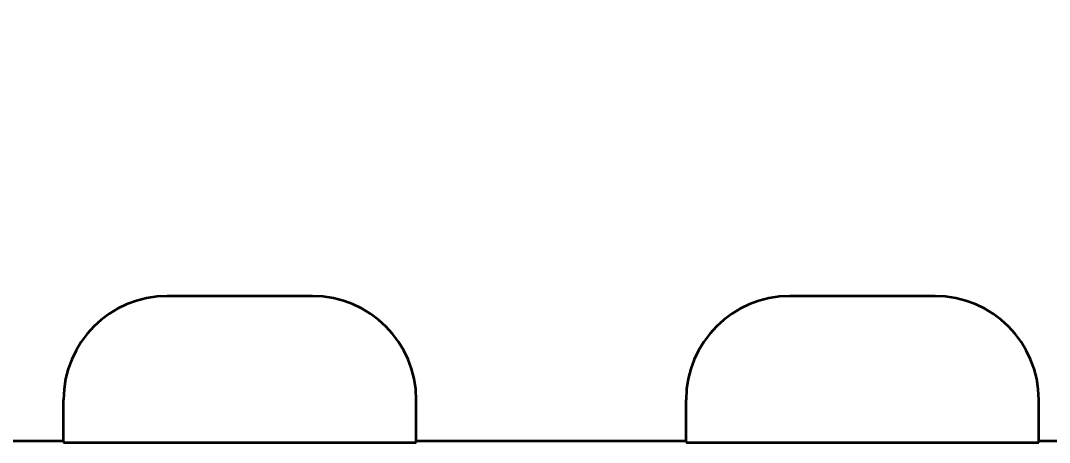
# Model space of a CAD drawing. Header units: millimetres. Extents: x 5 to 1651, y 545 to 1674.
# Drawn here: x 398.15 to 447.73, y 910.99 to 931.31 of the extents above; entities that cross this region are included whole.
import ezdxf

# ---------------------------------------------------------------- set-up
doc = ezdxf.new("R2010")
doc.units = ezdxf.units.MM
doc.layers.add('10', color=7, linetype='Continuous', true_color=0xffffff)
doc.layers.add('dim', color=82, linetype='Continuous', lineweight=9)
doc.dimstyles.get("Standard").update_dxf_attribs({"dimscale": 5, "dimtxt": 0.18, "dimasz": 0.18, "dimexe": 0.18, "dimexo": 0.0625, "dimgap": 0.09, "dimtad": 0, "dimtih": 1, "dimtoh": 1, "dimzin": 0, "dimdsep": 46, "dimtxsty": 'Standard', "dimcen": 0.09, "dimadec": 0, "dimazin": 0, "dimtfac": 1, "dimtofl": 0, "dimtmove": 0, "dimatfit": 3, "dimfxl": 0, "dimtolj": 1, "dimtzin": 0, "dimarcsym": 0})

# ---------------------------------------------------------------- blocks, each defined once
blk = doc.blocks.new('*D6')
at = {"layer": 'Defpoints', "color": 0, "lineweight": 18, "transparency": 16777216}
for p in [(660.753, 1040.18), (160.753, 918.998), (660.753, 916.821)]:
    blk.add_point(p, dxfattribs=at)
at = {"layer": 'dim', "color": 0, "lineweight": -2, "transparency": 16777216}
for p, q in [((160.753, 921.496), (160.753, 1042.678)), ((660.753, 919.319), (660.753, 1042.678)), ((170.753, 1040.18), (365.963, 1040.18)), ((650.753, 1040.18), (455.543, 1040.18))]:
    blk.add_line(p, q, dxfattribs=at)
at = {"layer": 'dim', "color": 0, "lineweight": 18, "transparency": 16777216}
for points in [[(170.753, 1041.846), (170.753, 1038.513), (160.753, 1040.18)], [(650.753, 1041.846), (650.753, 1038.513), (660.753, 1040.18)]]:
    blk.add_solid(points, dxfattribs=at)
at = {"layer": 'dim', "color": 0, "lineweight": 18, "transparency": 16777216, "insert": (410.753, 1040.18), "char_height": 12.5, "attachment_point": 5}
blk.add_mtext('\\A1;500.00{\\H7.5;\\S-0.10^ -0.15;}', dxfattribs=at)

msp = doc.modelspace()

# ---------------------------------------------------------------- linework, layer by layer
at = {"layer": '10', "color": 7, "linetype": 'Continuous', "lineweight": 35}
for p, q in [((412.215, 918.039), (405.215, 918.039)), ((442.215, 918.039), (435.215, 918.039)), ((400.215, 911.042), (400.215, 913.039)), ((417.215, 911.042), (417.215, 913.039)), ((430.215, 911.042), (430.215, 913.039)), ((447.215, 911.042), (447.215, 913.039)), ((400.215, 911.042), (387.215, 911.042)), ((400.215, 911.042), (400.215, 910.99)), ((400.215, 910.99), (417.215, 910.99)), ((417.215, 910.99), (417.215, 911.042)), ((430.215, 911.042), (417.215, 911.042)), ((430.215, 911.042), (430.215, 910.99)), ((430.215, 910.99), (447.215, 910.99)), ((447.215, 910.99), (447.215, 911.042)), ((460.215, 911.042), (447.215, 911.042))]:
    msp.add_line(p, q, dxfattribs=at)
for centre, start, end in [((405.215, 913.039), 90, 180), ((412.215, 913.039), 0, 90), ((435.215, 913.039), 90, 180), ((442.215, 913.039), 0, 90)]:
    msp.add_arc(centre, 5, start, end, dxfattribs=at)

# ---------------------------------------------------------------- dimensions: what is measured, and where the dimension line sits
at = {"layer": 'dim', "lineweight": 18}
dim = msp.add_linear_dim(base=(660.753, 1040.18), p1=(160.753, 918.998), p2=(660.753, 916.821), dimstyle='Standard', override={"dimtxt": 2.5, "dimasz": 2, "dimexe": 0.49975, "dimexo": 0.49975, "dimgap": 0.49975, "dimtol": 1, "dimlim": 0, "dimtp": -0.1, "dimtm": 0.15, "dimtfac": 0.6, "dimtdec": 2, "dimtolj": 1}, dxfattribs=at)
dim.commit()
dim.dimension.update_dxf_attribs({"geometry": '*D6', "text_midpoint": (410.753, 1040.18)})

doc.saveas('drawing.dxf')
